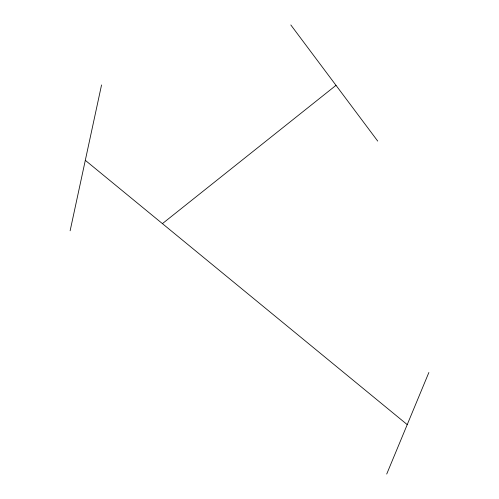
<?xml version="1.0" encoding="UTF-8"?>
<svg xmlns="http://www.w3.org/2000/svg" width="499" height="499" viewBox="0 0 499 499"><rect width="100%" height="100%" fill="white"/><g stroke="black" fill="none" stroke-linecap="round" stroke-linejoin="round"><path stroke-width="0.75" d="M70.122 230.788L101.553 84.942M386.713 474.05L428.878 372.479M162.418 223.627L336.002 85.341M85.31 160.322L407.234 424.624M290.817 24.95L377.718 141.092"/></g></svg>
